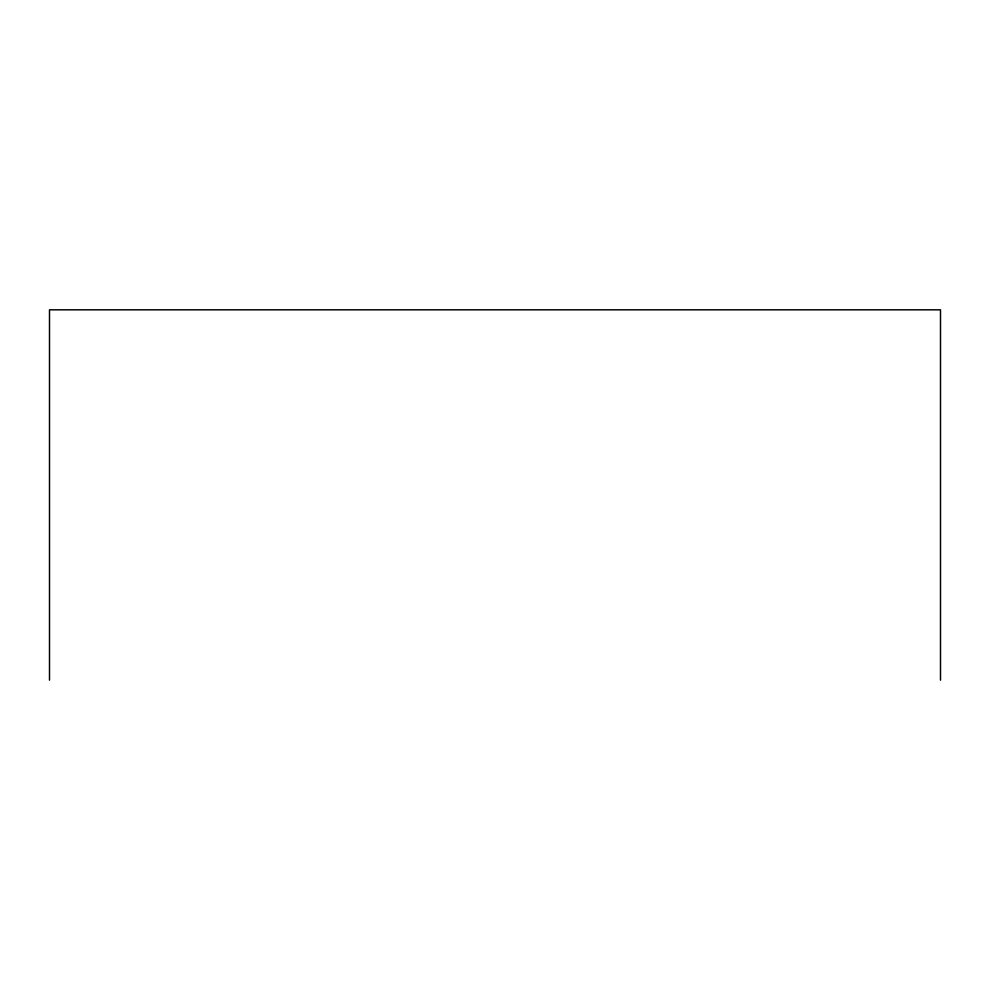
<?xml version="1.0" encoding="UTF-8"?>
<svg xmlns="http://www.w3.org/2000/svg" width="990" height="990" viewBox="0 0 990 990"><rect width="100%" height="100%" fill="white"/><g stroke="black" fill="none" stroke-linecap="round" stroke-linejoin="round"><path stroke-width="1.49" d="M940.5 680.179L940.5 309.821L49.5 309.821L49.5 680.179"/></g></svg>
